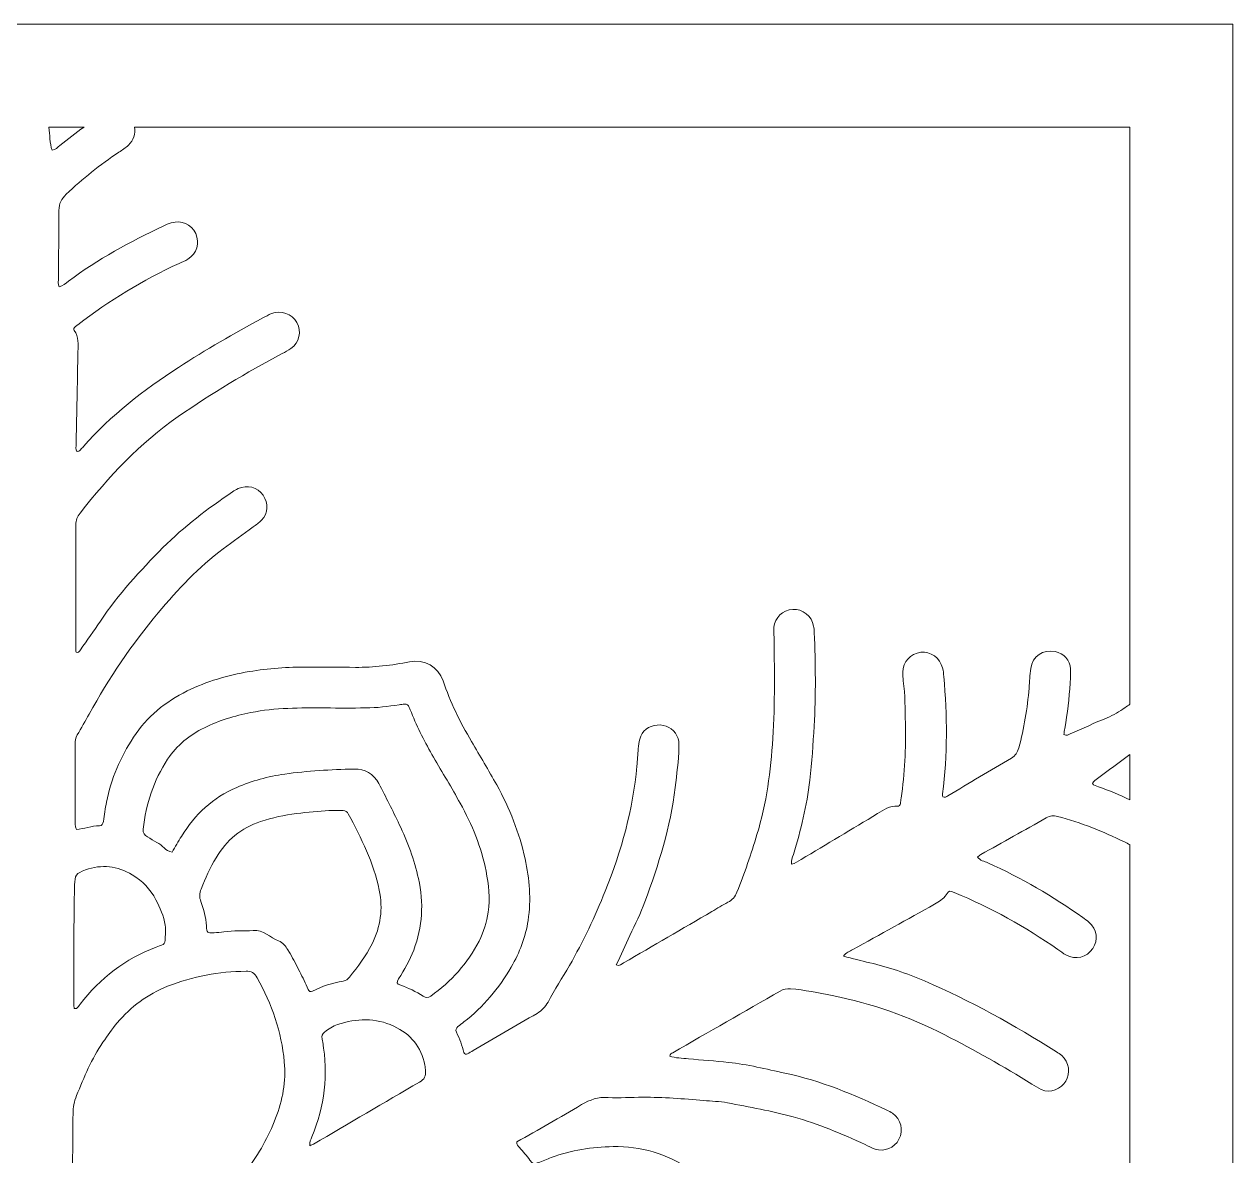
# Model space of a CAD drawing. Header units: centimetres. Extents: x 4.5 to 9.5, y -16.8 to -3.2.
# Drawn here: x 6.988 to 9.503, y -5.59 to -3.235 of the extents above; entities that cross this region are included whole.
import ezdxf

# ---------------------------------------------------------------- set-up
doc = ezdxf.new("R2010")
doc.units = ezdxf.units.CM
doc.header["$MEASUREMENT"] = 0
doc.layers.add('Layer 1', color=7, linetype='Continuous')

# ---------------------------------------------------------------- blocks, each defined once
blk = doc.blocks.new('block 2')
at = {"layer": 'Layer 1', "lineweight": 0}
blk.add_lwpolyline([(4.4668, -3.2349), (4.4668, -15.169), (6.4615, -15.169), (6.9849, -16.7801), (7.5085, -15.169), (9.5032, -15.169), (9.5032, -3.2349), (4.4668, -3.2349)], dxfattribs=at)
for points, knots in [([(7.1123, -3.4491), (7.095, -3.4614), (7.078, -3.4741), (7.0615, -3.4875), (7.057, -3.4911), (7.0534, -3.4966), (7.0461, -3.4974), (7.0426, -3.4899), (7.0422, -3.4818), (7.0413, -3.4737), (7.0405, -3.4655), (7.0396, -3.4573), (7.0388, -3.4491), (7.0388, -3.4491), (7.1123, -3.4491), (7.1123, -3.4491)], [0, 0, 0, 0, 1, 1, 1, 2, 2, 2, 3, 3, 3, 4, 4, 4, 5, 5, 5, 5]), ([(7.2048, -3.4867), (7.2155, -3.4768), (7.2195, -3.4625), (7.2171, -3.4491), (7.2171, -3.4491), (9.2891, -3.4491), (9.2891, -3.4491), (9.2891, -3.4491), (9.2891, -4.6501), (9.2891, -4.6501), (9.2857, -4.6525), (9.2821, -4.6546), (9.2789, -4.6571), (9.2674, -4.666), (9.255, -4.6727), (9.2416, -4.6782), (9.2159, -4.6889), (9.1905, -4.7004), (9.1649, -4.7115), (9.1611, -4.7131), (9.1574, -4.7164), (9.1517, -4.7133), (9.1522, -4.7092), (9.1526, -4.7048), (9.1534, -4.7004), (9.159, -4.6692), (9.1628, -4.6378), (9.1647, -4.6061), (9.1653, -4.5964), (9.1659, -4.5865), (9.1653, -4.5767), (9.1642, -4.5583), (9.1515, -4.5443), (9.1334, -4.5406), (9.1079, -4.5352), (9.0865, -4.5497), (9.0826, -4.5758), (9.0806, -4.5892), (9.0802, -4.6028), (9.0791, -4.6164), (9.0756, -4.6586), (9.069, -4.7002), (9.0576, -4.741), (9.055, -4.7503), (9.051, -4.7571), (9.0424, -4.7622), (8.9982, -4.788), (8.9542, -4.8144), (8.9101, -4.8406), (8.9069, -4.8425), (8.9038, -4.8449), (8.8995, -4.843), (8.8994, -4.841), (8.8989, -4.8387), (8.8992, -4.8365), (8.9096, -4.7553), (8.9087, -4.6739), (8.9018, -4.5925), (8.9012, -4.5865), (8.9005, -4.5804), (8.8991, -4.5746), (8.8939, -4.5538), (8.8739, -4.5395), (8.8536, -4.5419), (8.8323, -4.5445), (8.8169, -4.5615), (8.8163, -4.5835), (8.8161, -4.5895), (8.8165, -4.5956), (8.8173, -4.6016), (8.8212, -4.6308), (8.821, -4.6603), (8.8218, -4.6897), (8.8232, -4.7419), (8.82, -4.7938), (8.8129, -4.8454), (8.8124, -4.8492), (8.8119, -4.8529), (8.8114, -4.8566), (8.8109, -4.8601), (8.8087, -4.8625), (8.8055, -4.8622), (8.7892, -4.8611), (8.7767, -4.8699), (8.7638, -4.8777), (8.7108, -4.9095), (8.6578, -4.9414), (8.6047, -4.9731), (8.5985, -4.9768), (8.5928, -4.9817), (8.5847, -4.9831), (8.5835, -4.9751), (8.5865, -4.969), (8.5885, -4.9626), (8.6045, -4.9122), (8.6163, -4.8609), (8.6228, -4.8083), (8.6274, -4.7708), (8.6295, -4.7332), (8.6317, -4.6955), (8.6354, -4.6306), (8.6348, -4.5658), (8.6321, -4.5009), (8.6319, -4.4964), (8.6315, -4.4918), (8.6307, -4.4874), (8.6269, -4.4662), (8.6082, -4.4514), (8.5871, -4.4528), (8.5661, -4.4541), (8.5503, -4.4691), (8.5481, -4.49), (8.5478, -4.4938), (8.5479, -4.4976), (8.548, -4.5013), (8.5495, -4.5745), (8.5503, -4.6477), (8.5458, -4.7209), (8.5415, -4.7888), (8.533, -4.856), (8.5127, -4.9213), (8.5002, -4.9616), (8.4875, -5.0019), (8.4712, -5.0409), (8.4672, -5.0504), (8.4617, -5.0575), (8.4524, -5.0623), (8.441, -5.0681), (8.4301, -5.075), (8.419, -5.0815), (8.3578, -5.1171), (8.2965, -5.1528), (8.2351, -5.1883), (8.231, -5.1907), (8.2273, -5.1959), (8.22, -5.1923), (8.2295, -5.1719), (8.239, -5.1516), (8.2483, -5.1312), (8.259, -5.1079), (8.2709, -5.085), (8.2796, -5.061), (8.3077, -4.9836), (8.3331, -4.9055), (8.3425, -4.8231), (8.3457, -4.7954), (8.3497, -4.7678), (8.3504, -4.7398), (8.3506, -4.7314), (8.3503, -4.7233), (8.3463, -4.7156), (8.3384, -4.7005), (8.3225, -4.6918), (8.305, -4.6933), (8.2875, -4.6948), (8.2734, -4.7059), (8.2687, -4.7226), (8.2669, -4.7291), (8.2662, -4.736), (8.2656, -4.7427), (8.2645, -4.7547), (8.264, -4.7668), (8.2629, -4.7788), (8.2547, -4.869), (8.2307, -4.9554), (8.197, -5.0389), (8.1757, -5.092), (8.1511, -5.144), (8.1225, -5.1938), (8.1079, -5.2193), (8.0915, -5.2439), (8.0779, -5.2699), (8.0722, -5.2806), (8.0651, -5.2876), (8.0551, -5.2934), (8.0106, -5.319), (7.9664, -5.3449), (7.922, -5.3708), (7.9181, -5.373), (7.9143, -5.3755), (7.9102, -5.3774), (7.9074, -5.3788), (7.9039, -5.3787), (7.9029, -5.375), (7.899, -5.3604), (7.8938, -5.3463), (7.8873, -5.3327), (7.8849, -5.3277), (7.8864, -5.3241), (7.8904, -5.321), (7.8946, -5.3177), (7.8987, -5.3145), (7.9029, -5.3112), (7.9432, -5.2796), (7.9758, -5.2414), (8.0013, -5.197), (8.0188, -5.1667), (8.0314, -5.1345), (8.0365, -5.0998), (8.0429, -5.0566), (8.0395, -5.0139), (8.0301, -4.9716), (8.0181, -4.9175), (7.9979, -4.8663), (7.971, -4.818), (7.9541, -4.7877), (7.9366, -4.7577), (7.9188, -4.7279), (7.8949, -4.6875), (7.8743, -4.6457), (7.8594, -4.6011), (7.8496, -4.5716), (7.8203, -4.5561), (7.7895, -4.5619), (7.7524, -4.569), (7.7151, -4.5739), (7.6772, -4.5733), (7.6439, -4.5727), (7.6107, -4.5736), (7.5775, -4.573), (7.5366, -4.5723), (7.4961, -4.5755), (7.4558, -4.5822), (7.411, -4.5897), (7.3678, -4.6023), (7.3269, -4.6225), (7.2813, -4.645), (7.243, -4.6759), (7.2151, -4.7188), (7.188, -4.7603), (7.1685, -4.805), (7.1588, -4.8537), (7.1562, -4.867), (7.1546, -4.8805), (7.1524, -4.8939), (7.1516, -4.8986), (7.1498, -4.9031), (7.1442, -4.9031), (7.1278, -4.9032), (7.1121, -4.9092), (7.0963, -4.9108), (7.0923, -4.9033), (7.0937, -4.8964), (7.0937, -4.8897), (7.0935, -4.864), (7.0936, -4.8384), (7.0936, -4.8127), (7.0937, -4.7863), (7.0937, -4.7598), (7.0938, -4.7334), (7.0939, -4.7267), (7.094, -4.7203), (7.0979, -4.7139), (7.1067, -4.6999), (7.1145, -4.6852), (7.1226, -4.6707), (7.1644, -4.5962), (7.2114, -4.5252), (7.2665, -4.4598), (7.3074, -4.4111), (7.3508, -4.365), (7.4019, -4.3267), (7.4224, -4.3114), (7.4433, -4.2965), (7.4639, -4.2812), (7.47, -4.2768), (7.4764, -4.2726), (7.4815, -4.2671), (7.4956, -4.2523), (7.4966, -4.232), (7.4849, -4.2153), (7.4729, -4.1981), (7.4518, -4.1925), (7.4328, -4.2014), (7.4287, -4.2033), (7.4248, -4.2057), (7.4211, -4.2082), (7.3698, -4.243), (7.3202, -4.2801), (7.2765, -4.3242), (7.2292, -4.372), (7.1837, -4.4213), (7.1461, -4.4774), (7.1326, -4.4975), (7.1185, -4.5171), (7.1046, -4.5368), (7.1026, -4.5397), (7.1011, -4.5438), (7.0956, -4.5415), (7.0954, -4.5388), (7.0949, -4.5358), (7.0949, -4.5329), (7.095, -4.4476), (7.0952, -4.3623), (7.095, -4.277), (7.095, -4.2673), (7.0981, -4.2598), (7.1039, -4.2524), (7.1632, -4.1765), (7.2285, -4.1068), (7.3081, -4.0515), (7.3777, -4.0033), (7.4502, -3.9601), (7.5247, -3.9202), (7.5307, -3.917), (7.537, -3.9141), (7.5424, -3.9101), (7.5606, -3.8968), (7.5655, -3.875), (7.555, -3.8559), (7.5448, -3.8374), (7.5226, -3.8294), (7.5024, -3.8373), (7.4961, -3.8397), (7.4901, -3.8431), (7.4841, -3.8463), (7.4242, -3.8782), (7.3656, -3.9124), (7.3085, -3.9493), (7.236, -3.9962), (7.1682, -4.0488), (7.1108, -4.1139), (7.1088, -4.1161), (7.1068, -4.1184), (7.1046, -4.1205), (7.1026, -4.1225), (7.1006, -4.1259), (7.0973, -4.1235), (7.0959, -4.1226), (7.0954, -4.1197), (7.0954, -4.1176), (7.0954, -4.1086), (7.0958, -4.0995), (7.096, -4.0905), (7.0972, -4.0324), (7.0984, -3.9743), (7.0995, -3.9162), (7.0998, -3.9011), (7.1011, -3.8859), (7.0918, -3.8724), (7.0899, -3.8695), (7.0915, -3.8666), (7.094, -3.8645), (7.0957, -3.863), (7.0975, -3.8616), (7.0993, -3.8603), (7.1645, -3.8095), (7.235, -3.7676), (7.3099, -3.7328), (7.316, -3.73), (7.3224, -3.7275), (7.3282, -3.7239), (7.347, -3.7123), (7.3537, -3.69), (7.3445, -3.6707), (7.3352, -3.651), (7.3146, -3.6418), (7.2937, -3.6484), (7.2879, -3.6501), (7.2823, -3.6525), (7.2769, -3.6551), (7.2078, -3.6875), (7.1412, -3.7242), (7.0797, -3.7698), (7.0739, -3.7741), (7.0687, -3.7798), (7.0604, -3.7813), (7.0596, -3.7781), (7.0586, -3.7761), (7.0586, -3.7741), (7.059, -3.7235), (7.0598, -3.6729), (7.0598, -3.6224), (7.0598, -3.6083), (7.0655, -3.5984), (7.0752, -3.5889), (7.1088, -3.5561), (7.1458, -3.5275), (7.1847, -3.5013), (7.1916, -3.4967), (7.1987, -3.4923), (7.2048, -3.4867)], [0, 0, 0, 0, 1, 1, 1, 2, 2, 2, 3, 3, 3, 4, 4, 4, 5, 5, 5, 6, 6, 6, 7, 7, 7, 8, 8, 8, 9, 9, 9, 10, 10, 10, 11, 11, 11, 12, 12, 12, 13, 13, 13, 14, 14, 14, 15, 15, 15, 16, 16, 16, 17, 17, 17, 18, 18, 18, 19, 19, 19, 20, 20, 20, 21, 21, 21, 22, 22, 22, 23, 23, 23, 24, 24, 24, 25, 25, 25, 26, 26, 26, 27, 27, 27, 28, 28, 28, 29, 29, 29, 30, 30, 30, 31, 31, 31, 32, 32, 32, 33, 33, 33, 34, 34, 34, 35, 35, 35, 36, 36, 36, 37, 37, 37, 38, 38, 38, 39, 39, 39, 40, 40, 40, 41, 41, 41, 42, 42, 42, 43, 43, 43, 44, 44, 44, 45, 45, 45, 46, 46, 46, 47, 47, 47, 48, 48, 48, 49, 49, 49, 50, 50, 50, 51, 51, 51, 52, 52, 52, 53, 53, 53, 54, 54, 54, 55, 55, 55, 56, 56, 56, 57, 57, 57, 58, 58, 58, 59, 59, 59, 60, 60, 60, 61, 61, 61, 62, 62, 62, 63, 63, 63, 64, 64, 64, 65, 65, 65, 66, 66, 66, 67, 67, 67, 68, 68, 68, 69, 69, 69, 70, 70, 70, 71, 71, 71, 72, 72, 72, 73, 73, 73, 74, 74, 74, 75, 75, 75, 76, 76, 76, 77, 77, 77, 78, 78, 78, 79, 79, 79, 80, 80, 80, 81, 81, 81, 82, 82, 82, 83, 83, 83, 84, 84, 84, 85, 85, 85, 86, 86, 86, 87, 87, 87, 88, 88, 88, 89, 89, 89, 90, 90, 90, 91, 91, 91, 92, 92, 92, 93, 93, 93, 94, 94, 94, 95, 95, 95, 96, 96, 96, 97, 97, 97, 98, 98, 98, 99, 99, 99, 100, 100, 100, 101, 101, 101, 102, 102, 102, 103, 103, 103, 104, 104, 104, 105, 105, 105, 106, 106, 106, 107, 107, 107, 108, 108, 108, 109, 109, 109, 110, 110, 110, 111, 111, 111, 112, 112, 112, 113, 113, 113, 114, 114, 114, 115, 115, 115, 116, 116, 116, 117, 117, 117, 118, 118, 118, 119, 119, 119, 120, 120, 120, 121, 121, 121, 122, 122, 122, 123, 123, 123, 124, 124, 124, 125, 125, 125, 126, 126, 126, 127, 127, 127, 127]), ([(7.8341, -5.2575), (7.8282, -5.2617), (7.8235, -5.2612), (7.8178, -5.2574), (7.8033, -5.2477), (7.7875, -5.2408), (7.7712, -5.2347), (7.7627, -5.2316), (7.762, -5.2296), (7.7669, -5.2217), (7.7788, -5.2024), (7.7901, -5.1829), (7.7983, -5.1616), (7.8169, -5.113), (7.8194, -5.0635), (7.8082, -5.0128), (7.7996, -4.9735), (7.7855, -4.9362), (7.7682, -4.9001), (7.7546, -4.8715), (7.7405, -4.8432), (7.7256, -4.8152), (7.7149, -4.7949), (7.697, -4.7843), (7.674, -4.7849), (7.6258, -4.7862), (7.5776, -4.7886), (7.5298, -4.7955), (7.4954, -4.8005), (7.4618, -4.8093), (7.4299, -4.8231), (7.3806, -4.8445), (7.3428, -4.8793), (7.3149, -4.925), (7.3083, -4.9359), (7.3019, -4.9469), (7.2953, -4.9578), (7.2816, -4.9563), (7.2752, -4.9432), (7.2639, -4.9376), (7.2572, -4.9343), (7.2511, -4.9297), (7.2444, -4.9263), (7.2376, -4.9228), (7.2345, -4.9184), (7.2354, -4.9102), (7.2412, -4.8577), (7.2568, -4.8087), (7.2862, -4.7643), (7.3056, -4.7352), (7.3318, -4.7145), (7.3627, -4.699), (7.3933, -4.6836), (7.4257, -4.6744), (7.4591, -4.6675), (7.5105, -4.657), (7.5625, -4.6576), (7.6145, -4.6579), (7.6424, -4.6579), (7.6703, -4.6581), (7.6982, -4.6578), (7.7216, -4.6576), (7.7448, -4.6547), (7.7679, -4.6512), (7.7716, -4.6506), (7.7754, -4.6503), (7.7791, -4.6499), (7.7843, -4.6493), (7.7876, -4.6517), (7.7892, -4.6567), (7.7904, -4.6603), (7.792, -4.6637), (7.7934, -4.6672), (7.8064, -4.6994), (7.8221, -4.7303), (7.8396, -4.7603), (7.8582, -4.7922), (7.8772, -4.8239), (7.8952, -4.8562), (7.92, -4.9005), (7.9391, -4.9473), (7.9488, -4.9973), (7.9542, -5.0254), (7.9577, -5.0537), (7.9533, -5.0827), (7.9501, -5.1039), (7.9441, -5.1238), (7.9345, -5.1428), (7.9108, -5.1895), (7.8763, -5.2268), (7.8341, -5.2575)], [0, 0, 0, 0, 1, 1, 1, 2, 2, 2, 3, 3, 3, 4, 4, 4, 5, 5, 5, 6, 6, 6, 7, 7, 7, 8, 8, 8, 9, 9, 9, 10, 10, 10, 11, 11, 11, 12, 12, 12, 13, 13, 13, 14, 14, 14, 15, 15, 15, 16, 16, 16, 17, 17, 17, 18, 18, 18, 19, 19, 19, 20, 20, 20, 21, 21, 21, 22, 22, 22, 23, 23, 23, 24, 24, 24, 25, 25, 25, 26, 26, 26, 27, 27, 27, 28, 28, 28, 29, 29, 29, 30, 30, 30, 30]), ([(9.2112, -4.8149), (9.2134, -4.8092), (9.2178, -4.8075), (9.2214, -4.8048), (9.2439, -4.788), (9.2666, -4.7714), (9.2891, -4.7545), (9.2891, -4.7545), (9.2891, -4.8491), (9.2891, -4.8491), (9.2676, -4.8391), (9.2459, -4.8296), (9.2236, -4.8218), (9.219, -4.8202), (9.2138, -4.8192), (9.2112, -4.8149)], [0, 0, 0, 0, 1, 1, 1, 2, 2, 2, 3, 3, 3, 4, 4, 4, 5, 5, 5, 5]), ([(7.7116, -5.1488), (7.6989, -5.1738), (7.6821, -5.1961), (7.6648, -5.218), (7.6614, -5.2223), (7.6574, -5.2252), (7.6518, -5.2263), (7.6295, -5.2304), (7.6077, -5.2363), (7.5876, -5.2473), (7.5837, -5.2494), (7.5805, -5.2476), (7.5786, -5.2435), (7.5728, -5.2312), (7.5674, -5.2188), (7.5613, -5.2067), (7.5549, -5.1939), (7.5479, -5.1814), (7.5411, -5.1688), (7.5396, -5.1661), (7.5379, -5.1636), (7.5364, -5.1611), (7.5316, -5.1532), (7.5261, -5.1457), (7.5172, -5.1425), (7.4993, -5.1359), (7.4859, -5.1191), (7.4639, -5.1209), (7.4437, -5.1225), (7.4232, -5.1207), (7.403, -5.1236), (7.3963, -5.1246), (7.3895, -5.1252), (7.3827, -5.1256), (7.3681, -5.1264), (7.3678, -5.1263), (7.3669, -5.1114), (7.3658, -5.0938), (7.3616, -5.077), (7.3554, -5.0608), (7.3519, -5.0518), (7.3521, -5.0436), (7.3557, -5.0346), (7.3647, -5.0122), (7.3744, -4.9902), (7.3869, -4.9694), (7.4087, -4.9332), (7.4393, -4.9077), (7.4797, -4.8943), (7.5041, -4.8862), (7.5291, -4.8806), (7.5545, -4.8775), (7.5777, -4.8747), (7.6011, -4.8732), (7.6219, -4.8714), (7.6334, -4.8714), (7.6425, -4.8714), (7.6515, -4.8714), (7.6565, -4.8713), (7.6598, -4.8737), (7.6622, -4.8781), (7.6888, -4.929), (7.7152, -4.9797), (7.7266, -5.0368), (7.7345, -5.076), (7.7296, -5.1133), (7.7116, -5.1488)], [0, 0, 0, 0, 1, 1, 1, 2, 2, 2, 3, 3, 3, 4, 4, 4, 5, 5, 5, 6, 6, 6, 7, 7, 7, 8, 8, 8, 9, 9, 9, 10, 10, 10, 11, 11, 11, 12, 12, 12, 13, 13, 13, 14, 14, 14, 15, 15, 15, 16, 16, 16, 17, 17, 17, 18, 18, 18, 19, 19, 19, 20, 20, 20, 21, 21, 21, 22, 22, 22, 22]), ([(9.2116, -6.9043), (9.2001, -6.8868), (9.1767, -6.8805), (9.1576, -6.8899), (9.1522, -6.8926), (9.1474, -6.8963), (9.1425, -6.8998), (9.0745, -6.948), (9.0024, -6.9886), (8.9252, -7.02), (8.914, -7.0246), (8.9138, -7.0248), (8.9054, -7.0143), (8.8991, -7.0063), (8.891, -7.0012), (8.8823, -6.9964), (8.8263, -6.9654), (8.7702, -6.9344), (8.7142, -6.9031), (8.7071, -6.8992), (8.699, -6.8966), (8.6927, -6.8886), (8.7008, -6.8864), (8.7078, -6.8842), (8.7149, -6.8827), (8.7688, -6.8709), (8.8213, -6.8547), (8.8718, -6.8325), (8.9638, -6.7919), (9.0512, -6.7429), (9.1362, -6.6894), (9.1406, -6.6866), (9.145, -6.6836), (9.1488, -6.68), (9.1627, -6.6668), (9.1653, -6.6444), (9.1555, -6.628), (9.1455, -6.6113), (9.1218, -6.6028), (9.1064, -6.6104), (9.0997, -6.6137), (9.0929, -6.617), (9.0865, -6.621), (9.0283, -6.6575), (8.9688, -6.6916), (8.9075, -6.7224), (8.8704, -6.741), (8.8329, -6.7585), (8.7938, -6.7727), (8.754, -6.7872), (8.713, -6.7968), (8.6718, -6.8059), (8.6431, -6.8121), (8.6142, -6.8176), (8.5849, -6.8206), (8.5752, -6.8217), (8.5673, -6.8197), (8.5592, -6.8149), (8.5463, -6.8071), (8.5331, -6.7998), (8.52, -6.7923), (8.4611, -6.7585), (8.4022, -6.7248), (8.3434, -6.6909), (8.3387, -6.6882), (8.3324, -6.6867), (8.3308, -6.6788), (8.3495, -6.6771), (8.3675, -6.6756), (8.3855, -6.674), (8.4087, -6.6718), (8.4321, -6.6703), (8.4553, -6.6672), (8.5031, -6.6609), (8.5503, -6.6506), (8.597, -6.6388), (8.6631, -6.6222), (8.7257, -6.5961), (8.7867, -6.5661), (8.7901, -6.5644), (8.7935, -6.5627), (8.7965, -6.5604), (8.8127, -6.5484), (8.8178, -6.5257), (8.8086, -6.5077), (8.7993, -6.4894), (8.7785, -6.4806), (8.7589, -6.487), (8.7539, -6.4886), (8.7491, -6.4908), (8.7443, -6.4932), (8.6668, -6.5312), (8.5859, -6.5593), (8.5005, -6.5739), (8.4753, -6.5782), (8.4505, -6.5846), (8.4246, -6.5853), (8.4073, -6.5858), (8.39, -6.5879), (8.3728, -6.5897), (8.3224, -6.5951), (8.272, -6.5966), (8.2214, -6.5943), (8.2109, -6.5938), (8.2001, -6.5927), (8.1898, -6.5942), (8.18, -6.5956), (8.1723, -6.5932), (8.1641, -6.5885), (8.1164, -6.561), (8.0686, -6.5338), (8.0208, -6.5065), (8.0176, -6.5046), (8.0145, -6.5024), (8.0108, -6.5), (8.0194, -6.4898), (8.0283, -6.4805), (8.0358, -6.4702), (8.0487, -6.4525), (8.0476, -6.4549), (8.065, -6.4619), (8.127, -6.4866), (8.1909, -6.4974), (8.2576, -6.489), (8.2794, -6.4862), (8.3005, -6.481), (8.3208, -6.4726), (8.3655, -6.4543), (8.404, -6.4268), (8.4382, -6.3932), (8.4822, -6.3501), (8.5176, -6.3005), (8.5477, -6.2469), (8.5643, -6.2172), (8.5811, -6.1877), (8.5983, -6.1584), (8.6163, -6.1278), (8.6373, -6.0992), (8.6609, -6.0727), (8.667, -6.0658), (8.6737, -6.0591), (8.6748, -6.0498), (8.6776, -6.0278), (8.6777, -6.0071), (8.6602, -5.9887), (8.6315, -5.9586), (8.6088, -5.9237), (8.5883, -5.8874), (8.5709, -5.8565), (8.5532, -5.8258), (8.5354, -5.7951), (8.5127, -5.7557), (8.4852, -5.7199), (8.4546, -5.6863), (8.4306, -5.6599), (8.4033, -5.6374), (8.3736, -5.6177), (8.3249, -5.5857), (8.2714, -5.5696), (8.2133, -5.5707), (8.1694, -5.5716), (8.1261, -5.5778), (8.0847, -5.5935), (8.0756, -5.5969), (8.0665, -5.6007), (8.0573, -5.604), (8.0482, -5.6074), (8.047, -5.6068), (8.0403, -5.5986), (8.0332, -5.5898), (8.0258, -5.5812), (8.0187, -5.5725), (8.0161, -5.5692), (8.0113, -5.5671), (8.0129, -5.561), (8.0576, -5.5353), (8.1031, -5.51), (8.1478, -5.4833), (8.1651, -5.473), (8.1821, -5.467), (8.2028, -5.4685), (8.2268, -5.4701), (8.2511, -5.4679), (8.2752, -5.4678), (8.3175, -5.4678), (8.3596, -5.4711), (8.4017, -5.4747), (8.4182, -5.4761), (8.435, -5.4764), (8.4512, -5.4795), (8.497, -5.4884), (8.5432, -5.4962), (8.5882, -5.5088), (8.6399, -5.5232), (8.6894, -5.5436), (8.7378, -5.5665), (8.7446, -5.5698), (8.7513, -5.5733), (8.7585, -5.5757), (8.7781, -5.5823), (8.7989, -5.5737), (8.8084, -5.5554), (8.8183, -5.5366), (8.8126, -5.5134), (8.7949, -5.5013), (8.7912, -5.4987), (8.7871, -5.4968), (8.783, -5.4948), (8.715, -5.4621), (8.6453, -5.4335), (8.5711, -5.4177), (8.5321, -5.4094), (8.4933, -5.3996), (8.4535, -5.3955), (8.4257, -5.3926), (8.3979, -5.3904), (8.3701, -5.3879), (8.357, -5.3868), (8.3438, -5.3862), (8.3311, -5.3826), (8.3319, -5.3778), (8.335, -5.3767), (8.3374, -5.3753), (8.412, -5.3325), (8.4866, -5.2898), (8.5611, -5.2469), (8.568, -5.2429), (8.5748, -5.2414), (8.5827, -5.2421), (8.612, -5.2446), (8.6407, -5.2508), (8.6696, -5.2564), (8.7516, -5.2722), (8.8293, -5.3002), (8.9036, -5.3382), (8.9654, -5.3698), (9.0258, -5.4038), (9.0847, -5.4406), (9.0911, -5.4446), (9.0976, -5.4484), (9.1044, -5.4517), (9.1238, -5.461), (9.1462, -5.4502), (9.1555, -5.4347), (9.1659, -5.4175), (9.1625, -5.3947), (9.1471, -5.3812), (9.1437, -5.3782), (9.1399, -5.3758), (9.1361, -5.3733), (9.0479, -5.3177), (8.9572, -5.2669), (8.8613, -5.2259), (8.8246, -5.2102), (8.7868, -5.1971), (8.7477, -5.1882), (8.7296, -5.1842), (8.7117, -5.1792), (8.6928, -5.1744), (8.6984, -5.1665), (8.7059, -5.1643), (8.7123, -5.1607), (8.769, -5.1291), (8.8257, -5.0977), (8.8825, -5.0662), (8.8918, -5.0611), (8.9004, -5.0555), (8.9068, -5.0465), (8.9131, -5.0376), (8.9136, -5.038), (8.9233, -5.0419), (8.9998, -5.0729), (9.0714, -5.1131), (9.1389, -5.1604), (9.1445, -5.1643), (9.1499, -5.1686), (9.1558, -5.1718), (9.176, -5.1828), (9.1995, -5.177), (9.2117, -5.1585), (9.2236, -5.1403), (9.2205, -5.1184), (9.2036, -5.1034), (9.1996, -5.0999), (9.1952, -5.0969), (9.1909, -5.0939), (9.1284, -5.05), (9.0632, -5.011), (8.9931, -4.9802), (8.9859, -4.977), (8.9775, -4.9755), (8.9715, -4.9683), (8.974, -4.9664), (8.9762, -4.9643), (8.9788, -4.9629), (9.0242, -4.9374), (9.0696, -4.9121), (9.115, -4.8865), (9.1226, -4.8822), (9.1296, -4.8814), (9.1385, -4.8837), (9.187, -4.8959), (9.2328, -4.915), (9.2777, -4.9367), (9.2815, -4.9386), (9.2853, -4.9405), (9.2891, -4.9423), (9.2891, -4.9423), (9.2891, -7.1205), (9.2891, -7.1205), (9.2852, -7.1224), (9.2814, -7.1243), (9.2775, -7.1262), (9.2333, -7.1475), (9.1883, -7.1664), (9.1406, -7.1786), (9.13, -7.1814), (9.1219, -7.1802), (9.1129, -7.1751), (9.0689, -7.1501), (9.0248, -7.1255), (8.9807, -7.1009), (8.9774, -7.099), (8.9739, -7.0975), (8.9721, -7.0938), (8.9729, -7.0928), (8.9736, -7.0915), (8.9747, -7.091), (8.9815, -7.0877), (8.9884, -7.0846), (8.9952, -7.0816), (9.0645, -7.0509), (9.1292, -7.0124), (9.191, -6.9689), (9.1959, -6.9654), (9.2009, -6.9619), (9.2053, -6.9578), (9.2208, -6.9431), (9.2232, -6.9217), (9.2116, -6.9043)], [0, 0, 0, 0, 1, 1, 1, 2, 2, 2, 3, 3, 3, 4, 4, 4, 5, 5, 5, 6, 6, 6, 7, 7, 7, 8, 8, 8, 9, 9, 9, 10, 10, 10, 11, 11, 11, 12, 12, 12, 13, 13, 13, 14, 14, 14, 15, 15, 15, 16, 16, 16, 17, 17, 17, 18, 18, 18, 19, 19, 19, 20, 20, 20, 21, 21, 21, 22, 22, 22, 23, 23, 23, 24, 24, 24, 25, 25, 25, 26, 26, 26, 27, 27, 27, 28, 28, 28, 29, 29, 29, 30, 30, 30, 31, 31, 31, 32, 32, 32, 33, 33, 33, 34, 34, 34, 35, 35, 35, 36, 36, 36, 37, 37, 37, 38, 38, 38, 39, 39, 39, 40, 40, 40, 41, 41, 41, 42, 42, 42, 43, 43, 43, 44, 44, 44, 45, 45, 45, 46, 46, 46, 47, 47, 47, 48, 48, 48, 49, 49, 49, 50, 50, 50, 51, 51, 51, 52, 52, 52, 53, 53, 53, 54, 54, 54, 55, 55, 55, 56, 56, 56, 57, 57, 57, 58, 58, 58, 59, 59, 59, 60, 60, 60, 61, 61, 61, 62, 62, 62, 63, 63, 63, 64, 64, 64, 65, 65, 65, 66, 66, 66, 67, 67, 67, 68, 68, 68, 69, 69, 69, 70, 70, 70, 71, 71, 71, 72, 72, 72, 73, 73, 73, 74, 74, 74, 75, 75, 75, 76, 76, 76, 77, 77, 77, 78, 78, 78, 79, 79, 79, 80, 80, 80, 81, 81, 81, 82, 82, 82, 83, 83, 83, 84, 84, 84, 85, 85, 85, 86, 86, 86, 87, 87, 87, 88, 88, 88, 89, 89, 89, 90, 90, 90, 91, 91, 91, 92, 92, 92, 93, 93, 93, 94, 94, 94, 95, 95, 95, 96, 96, 96, 97, 97, 97, 98, 98, 98, 99, 99, 99, 100, 100, 100, 101, 101, 101, 102, 102, 102, 103, 103, 103, 104, 104, 104, 105, 105, 105, 106, 106, 106, 107, 107, 107, 108, 108, 108, 109, 109, 109, 110, 110, 110, 111, 111, 111, 112, 112, 112, 113, 113, 113, 113]), ([(7.2616, -5.057), (7.2701, -5.0738), (7.2783, -5.0908), (7.2809, -5.1097), (7.2817, -5.1157), (7.2821, -5.1218), (7.2817, -5.1278), (7.2801, -5.1513), (7.2822, -5.1482), (7.2626, -5.1555), (7.1981, -5.1797), (7.1455, -5.2198), (7.1039, -5.2745), (7.1016, -5.2775), (7.0992, -5.2804), (7.0965, -5.283), (7.0958, -5.2837), (7.0939, -5.2834), (7.0925, -5.2832), (7.0921, -5.2832), (7.0914, -5.2822), (7.0914, -5.2817), (7.0911, -5.2764), (7.0908, -5.2712), (7.0907, -5.2659), (7.0907, -5.2267), (7.0907, -5.1875), (7.0907, -5.1361), (7.0912, -5.1076), (7.0917, -5.0669), (7.0924, -5.0262), (7.0928, -5.0061), (7.0957, -5.0019), (7.1149, -4.995), (7.149, -4.9828), (7.1817, -4.9861), (7.2124, -5.0051), (7.2333, -5.018), (7.2504, -5.0348), (7.2616, -5.057)], [0, 0, 0, 0, 1, 1, 1, 2, 2, 2, 3, 3, 3, 4, 4, 4, 5, 5, 5, 6, 6, 6, 7, 7, 7, 8, 8, 8, 9, 9, 9, 10, 10, 10, 11, 11, 11, 12, 12, 12, 13, 13, 13, 13]), ([(7.0965, -5.4646), (7.1121, -5.4261), (7.128, -5.3879), (7.1516, -5.3534), (7.1609, -5.3397), (7.1705, -5.3261), (7.1811, -5.3134), (7.2097, -5.2793), (7.2444, -5.2536), (7.2861, -5.2371), (7.3386, -5.2163), (7.393, -5.2064), (7.4494, -5.2057), (7.4604, -5.2056), (7.4671, -5.2092), (7.4726, -5.2192), (7.5029, -5.274), (7.5232, -5.332), (7.529, -5.3944), (7.5328, -5.4348), (7.5256, -5.4741), (7.5109, -5.5118), (7.496, -5.5499), (7.4762, -5.5854), (7.452, -5.6184), (7.4154, -5.6679), (7.4155, -5.6679), (7.3628, -5.6988), (7.2789, -5.748), (7.195, -5.7972), (7.1111, -5.8463), (7.1042, -5.8504), (7.0977, -5.8557), (7.089, -5.8572), (7.085, -5.8509), (7.0866, -5.8448), (7.0866, -5.8391), (7.0868, -5.7863), (7.087, -5.7335), (7.0875, -5.6807), (7.088, -5.6211), (7.089, -5.5615), (7.0892, -5.5019), (7.0893, -5.4888), (7.0916, -5.4767), (7.0965, -5.4646)], [0, 0, 0, 0, 1, 1, 1, 2, 2, 2, 3, 3, 3, 4, 4, 4, 5, 5, 5, 6, 6, 6, 7, 7, 7, 8, 8, 8, 9, 9, 9, 10, 10, 10, 11, 11, 11, 12, 12, 12, 13, 13, 13, 14, 14, 14, 15, 15, 15, 15]), ([(7.6089, -5.3528), (7.6085, -5.3506), (7.6079, -5.3484), (7.6075, -5.3462), (7.6066, -5.3406), (7.6078, -5.3361), (7.6127, -5.3324), (7.6213, -5.326), (7.6299, -5.3196), (7.64, -5.3164), (7.6792, -5.3042), (7.7184, -5.3018), (7.7568, -5.32), (7.7916, -5.3365), (7.8147, -5.3626), (7.8214, -5.4015), (7.8221, -5.4052), (7.8225, -5.409), (7.8229, -5.4127), (7.8242, -5.4235), (7.8204, -5.4307), (7.8104, -5.4365), (7.7367, -5.4792), (7.6633, -5.5224), (7.5898, -5.5655), (7.5879, -5.5666), (7.5857, -5.5673), (7.5818, -5.569), (7.5808, -5.5605), (7.5844, -5.5555), (7.5866, -5.5502), (7.6128, -5.4865), (7.6208, -5.4208), (7.6089, -5.3528)], [0, 0, 0, 0, 1, 1, 1, 2, 2, 2, 3, 3, 3, 4, 4, 4, 5, 5, 5, 6, 6, 6, 7, 7, 7, 8, 8, 8, 9, 9, 9, 10, 10, 10, 11, 11, 11, 11])]:
    blk.add_open_spline(points, degree=3, knots=knots, dxfattribs=at)

msp = doc.modelspace()

# ---------------------------------------------------------------- block references
at = {"layer": 'Layer 1'}
msp.add_blockref('block 2', (0, 0), dxfattribs=at)

doc.saveas('drawing.dxf')
